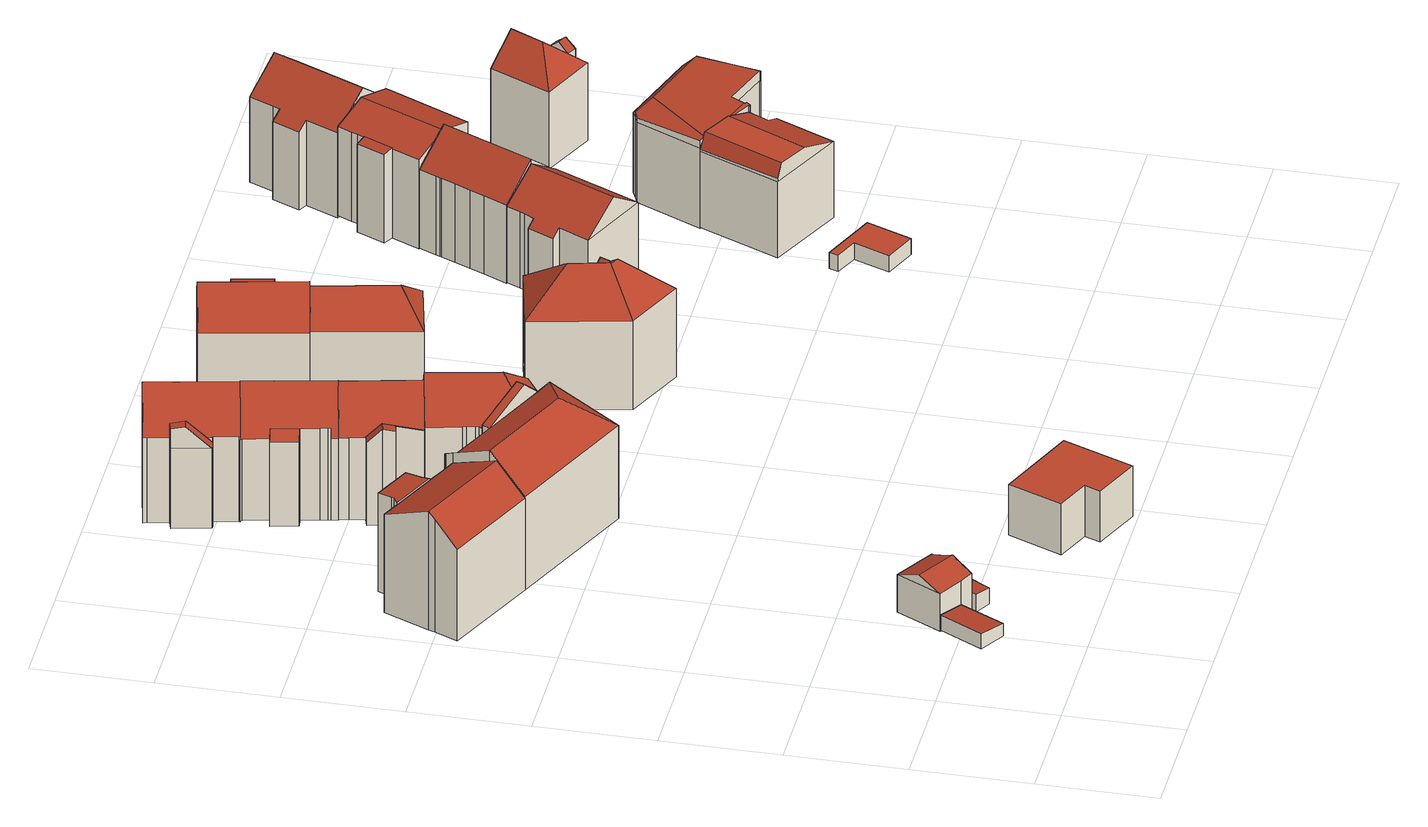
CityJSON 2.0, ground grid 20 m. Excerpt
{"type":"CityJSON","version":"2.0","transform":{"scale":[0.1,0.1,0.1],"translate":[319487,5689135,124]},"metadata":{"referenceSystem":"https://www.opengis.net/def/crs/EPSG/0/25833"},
"CityObjects":{
"building1":{"type":"Building","attributes":{"Dachtyp_tdc":"tdcPolyFlatRoof","Gemeindeschluessel":14713000,"Dachneigung":5.47,"QualitaetDacherkennung":76,"Geometrietyp2DReferenz":"3000","function":"31001_9998","roofType":"2100","measuredHeight":2.77},"geometry":[{"type":"MultiSurface","lod":"2","boundaries":[[[0,1,2,3]],[[1,4,5,2]],[[4,6,7,5]],[[6,0,3,7]],[[6,4,1,0]],[[3,2,5,7]]],"semantics":{"surfaces":[{"type":"WallSurface"},{"type":"RoofSurface"},{"type":"GroundSurface"}],"values":[0,0,0,0,1,2]}}]},
"building2":{"type":"Building","attributes":{"Dachtyp_tdc":"tdcFreeFormRoof","Gemeindeschluessel":14713000,"Dachneigung":21.59,"QualitaetDacherkennung":74,"Geometrietyp2DReferenz":"3000","function":"31001_9998","roofType":"5000","measuredHeight":8.68},"geometry":[{"type":"MultiSurface","lod":"2","boundaries":[[[8,9,10,11]],[[9,12,13,10]],[[12,14,15,13]],[[14,16,17,15]],[[16,18,19,17]],[[18,20,21,19]],[[20,22,23,21]],[[22,8,11,23]],[[9,8,24,25,12]],[[24,22,20,18,16,14,25]],[[8,22,24]],[[14,12,25]],[[11,10,13,15,17,19,21,23]]],"semantics":{"surfaces":[{"type":"WallSurface"},{"type":"RoofSurface"},{"type":"GroundSurface"}],"values":[0,0,0,0,0,0,0,0,1,1,0,0,2]}}]},
"building3":{"type":"Building","attributes":{"Dachtyp_tdc":"tdcPolyFlatRoof","Gemeindeschluessel":14713000,"Dachneigung":5.16,"QualitaetDacherkennung":63,"Geometrietyp2DReferenz":"3000","function":"31001_9998","roofType":"2100","measuredHeight":3.27},"geometry":[{"type":"MultiSurface","lod":"2","boundaries":[[[26,27,28,29]],[[27,30,31,28]],[[30,32,33,31]],[[32,34,35,33]],[[34,26,29,35]],[[34,32,30,27,26]],[[29,28,31,33,35]]],"semantics":{"surfaces":[{"type":"WallSurface"},{"type":"RoofSurface"},{"type":"GroundSurface"}],"values":[0,0,0,0,0,1,2]}}]},
"building4":{"type":"Building","attributes":{"Gemeindeschluessel":14713000,"Geometrietyp2DReferenz":"3000","function":"31001_9998","roofType":"9999"},"children":["building4-1","building4-2"]},
"building4-1":{"type":"BuildingPart","attributes":{"Dachtyp_tdc":"tdcPolyFlatRoof","Dachneigung":3.69,"QualitaetDacherkennung":36,"Geometrietyp2DReferenz":"3000","roofType":"2100","measuredHeight":18.47},"parents":["building4"],"geometry":[{"type":"MultiSurface","lod":"2","boundaries":[[[36,37,38,39,40]],[[37,41,42,38]],[[41,43,44,42]],[[43,45,46,44]],[[45,47,48,46]],[[47,49,50,51,48]],[[49,47,45,43,41,37,36]],[[39,38,42,44,46,48,51]],[[36,40,50,49]],[[40,39,51,50]]],"semantics":{"surfaces":[{"type":"WallSurface"},{"type":"RoofSurface"},{"type":"GroundSurface"},{"type":"ClosureSurface"}],"values":[0,0,0,0,0,0,1,2,0,3]}}]},
"building4-2":{"type":"BuildingPart","attributes":{"Dachtyp_tdc":"tdcGableRoof","Dachneigung":23.51,"QualitaetDacherkennung":34,"Geometrietyp2DReferenz":"3000","roofType":"3100","measuredHeight":21.86},"parents":["building4"],"geometry":[{"type":"MultiSurface","lod":"2","boundaries":[[[52,53,54,55]],[[53,56,57,54]],[[56,58,59,57]],[[58,40,39,59]],[[50,60,61,51]],[[60,62,63,61]],[[62,64,65,63]],[[64,66,67,65]],[[66,68,69,67]],[[68,52,55,69]],[[64,62,60,50,40,58,56,53]],[[53,52,68,66,64]],[[55,54,57,59,39,51,61,63,65,67,69]],[[51,39,40,50]]],"semantics":{"surfaces":[{"type":"WallSurface"},{"type":"RoofSurface"},{"type":"GroundSurface"},{"type":"ClosureSurface"}],"values":[0,0,0,0,0,0,0,0,0,0,1,1,2,3]}}]},
"building5":{"type":"Building","attributes":{"Dachtyp_tdc":"tdcPolyFlatRoof","Gemeindeschluessel":14713000,"Dachneigung":0,"QualitaetDacherkennung":76,"Geometrietyp2DReferenz":"3000","function":"31001_2000","roofType":"1000","measuredHeight":9.4},"geometry":[{"type":"MultiSurface","lod":"2","boundaries":[[[70,71,72,73]],[[71,74,75,72]],[[74,76,77,75]],[[76,78,79,77]],[[78,80,81,79]],[[80,70,73,81]],[[80,78,76,74,71,70]],[[73,72,75,77,79,81]]],"semantics":{"surfaces":[{"type":"WallSurface"},{"type":"RoofSurface"},{"type":"GroundSurface"}],"values":[0,0,0,0,0,0,1,2]}}]},
"building6":{"type":"Building","attributes":{"Gemeindeschluessel":14713000,"Geometrietyp2DReferenz":"3000","function":"31001_9998","roofType":"9999"},"children":["building6-1","building6-2","building6-3"]},
"building6-1":{"type":"BuildingPart","attributes":{"Dachtyp_tdc":"tdcGableRoof","Dachneigung":19.23,"QualitaetDacherkennung":31,"Geometrietyp2DReferenz":"3000","roofType":"3100","measuredHeight":23.53},"parents":["building6"],"geometry":[{"type":"MultiSurface","lod":"2","boundaries":[[[82,83,84,85]],[[83,86,87,88,84]],[[89,82,85,90]],[[91,92,93,94,95,96,97]],[[98,94,93,99,100]],[[101,98,100]],[[82,97,96,83]],[[89,91,97,82]],[[83,96,95,86]],[[85,84,88,102,103,104,90]],[[105,87,86]],[[106,107,101]],[[103,102,108,107,106]],[[102,88,87,105,108]],[[109,106,101,100]],[[109,104,103,106]],[[90,104,109,100,89]],[[86,95,94,98,101,107,110,105]],[[108,110,107]],[[105,110,108]],[[93,92,99]],[[99,92,91,89,100]]],"semantics":{"surfaces":[{"type":"WallSurface"},{"type":"RoofSurface"},{"type":"GroundSurface"},{"type":"ClosureSurface"}],"values":[0,0,0,1,1,0,0,0,0,2,0,0,3,3,0,3,3,0,3,3,0,3]}}]},
"building6-2":{"type":"BuildingPart","attributes":{"Dachtyp_tdc":"tdcHipAndGableRoof","Dachneigung":42.2,"QualitaetDacherkennung":42,"Geometrietyp2DReferenz":"3000","roofType":"5000","measuredHeight":23.36},"parents":["building6"],"geometry":[{"type":"MultiSurface","lod":"2","boundaries":[[[111,112,113,63]],[[112,114,115,113]],[[114,116,117,115]],[[116,118,119,117]],[[118,91,89,90,119]],[[120,104,100]],[[120,121,122,104]],[[121,123,67,122]],[[123,124,125,67]],[[124,111,63,125]],[[121,120,126]],[[120,99,92,91,118,116,114,112,111,124,126]],[[124,123,121,126]],[[63,113,115,117,119,90,104,122,67,125]],[[100,99,120]],[[100,104,90,89]],[[100,89,91,92,99]]],"semantics":{"surfaces":[{"type":"WallSurface"},{"type":"RoofSurface"},{"type":"GroundSurface"},{"type":"ClosureSurface"}],"values":[0,0,0,0,0,0,0,0,0,0,1,1,1,2,0,3,3]}}]},
"building6-3":{"type":"BuildingPart","attributes":{"Dachtyp_tdc":"tdcFreeFormRoof","Dachneigung":42.24,"QualitaetDacherkennung":58,"Geometrietyp2DReferenz":"3000","roofType":"5000","measuredHeight":23.28},"parents":["building6"],"geometry":[{"type":"MultiSurface","lod":"2","boundaries":[[[127,128,129,130]],[[128,131,132,129]],[[131,133,134,132]],[[133,135,136,134]],[[135,137,138,136]],[[137,139,140,138]],[[139,141,142,140]],[[141,143,144,142]],[[143,145,146,144]],[[145,147,148,146]],[[147,149,150,148]],[[149,151,152,150]],[[151,153,154,152]],[[153,155,156,154]],[[155,157,158,156]],[[157,159,160,158]],[[87,161,162,88]],[[161,127,130,162]],[[110,107,106,109,106,159,163]],[[159,157,155,153,151,149,147,145,143,141,139,137,163]],[[137,135,133,131,128,127,161,87,105,110,163]],[[130,129,132,134,136,138,140,142,144,146,148,150,152,154,156,158,160,103,104,103,102,88,162]],[[106,103,160,159]],[[109,104,103,106]],[[102,103,106,107,108]],[[108,107,110]],[[102,108,105,87,88]],[[105,108,110]]],"semantics":{"surfaces":[{"type":"WallSurface"},{"type":"RoofSurface"},{"type":"GroundSurface"},{"type":"ClosureSurface"}],"values":[0,0,0,0,0,0,0,0,0,0,0,0,0,0,0,0,0,0,1,1,1,2,0,3,3,3,3,3]}}]},
"building7":{"type":"Building","attributes":{"Gemeindeschluessel":14713000,"Geometrietyp2DReferenz":"3000","function":"31001_9998","roofType":"9999"},"children":["building7-1","building7-2"]},
"building7-1":{"type":"BuildingPart","attributes":{"Dachtyp_tdc":"tdcGableRoof","Dachneigung":44.71,"QualitaetDacherkennung":54,"Geometrietyp2DReferenz":"3000","roofType":"3100","measuredHeight":21.55},"parents":["building7"],"geometry":[{"type":"MultiSurface","lod":"2","boundaries":[[[164,165,166,167]],[[165,168,169,166]],[[168,170,171,169]],[[170,172,173,171]],[[172,174,175,173]],[[174,176,177,175]],[[176,178,179,177]],[[178,180,181,179]],[[180,182,183,181]],[[184,164,167,185]],[[180,178,176,174,172,170,168]],[[168,165,164,184,186,182,180]],[[167,166,169,171,173,175,177,179,181,183,187,185]],[[184,185,187,186]],[[186,187,183,182]]],"semantics":{"surfaces":[{"type":"WallSurface"},{"type":"RoofSurface"},{"type":"GroundSurface"},{"type":"ClosureSurface"}],"values":[0,0,0,0,0,0,0,0,0,0,1,1,2,3,3]}}]},
"building7-2":{"type":"BuildingPart","attributes":{"Dachtyp_tdc":"tdcGableRoof","Dachneigung":43.94,"QualitaetDacherkennung":62,"Geometrietyp2DReferenz":"3000","roofType":"3100","measuredHeight":17.75},"parents":["building7"],"geometry":[{"type":"MultiSurface","lod":"2","boundaries":[[[188,189,190,191]],[[189,192,193,190]],[[192,194,195,193]],[[194,196,184,185,195]],[[197,198,199,183,182]],[[198,188,191,199]],[[200,196,194,192]],[[192,189,188,198,197,200]],[[191,190,193,195,185,187,183,199]],[[186,184,196,200]],[[187,185,184,186]],[[197,182,186,200]],[[182,183,187,186]]],"semantics":{"surfaces":[{"type":"WallSurface"},{"type":"RoofSurface"},{"type":"GroundSurface"},{"type":"ClosureSurface"}],"values":[0,0,0,0,0,0,1,1,2,0,3,0,3]}}]},
"building8":{"type":"Building","attributes":{"Gemeindeschluessel":14713000,"Geometrietyp2DReferenz":"3000","function":"31001_9998","roofType":"9999"},"children":["building8-1","building8-2"]},
"building8-1":{"type":"BuildingPart","attributes":{"Dachtyp_tdc":"tdcPolyFlatRoof","Dachneigung":42.57,"QualitaetDacherkennung":47,"Geometrietyp2DReferenz":"3000","roofType":"2100","measuredHeight":17.04},"parents":["building8"],"geometry":[{"type":"MultiSurface","lod":"2","boundaries":[[[201,202,203]],[[201,204,205,202]],[[204,206,207,205]],[[206,208,209,207]],[[208,210,211,209]],[[210,212,213,211]],[[212,214,215,213]],[[214,216,217,218,215]],[[216,214,212,210,208,206,204,201]],[[202,205,207,209,211,213,215,218]],[[201,203,217,216]],[[203,202,218,217]]],"semantics":{"surfaces":[{"type":"WallSurface"},{"type":"RoofSurface"},{"type":"GroundSurface"},{"type":"ClosureSurface"}],"values":[0,0,0,0,0,0,0,0,1,2,0,3]}}]},
"building8-2":{"type":"BuildingPart","attributes":{"Dachtyp_tdc":"tdcGableRoof","Dachneigung":44.88,"QualitaetDacherkennung":78,"Geometrietyp2DReferenz":"3000","roofType":"3100","measuredHeight":21.63},"parents":["building8"],"geometry":[{"type":"MultiSurface","lod":"2","boundaries":[[[219,220,221,222]],[[220,223,224,221]],[[223,170,171,224]],[[170,225,169,171]],[[225,226,166,169]],[[226,203,202,166]],[[217,227,228,218]],[[227,229,230,228]],[[229,231,232,230]],[[231,233,234,232]],[[233,235,236,234]],[[235,237,238,236]],[[237,219,222,238]],[[233,231,229,227,217,203,226,225]],[[225,170,223,220,219,237,235,233]],[[222,221,224,171,169,166,202,218,228,230,232,234,236,238]],[[217,218,202,203]]],"semantics":{"surfaces":[{"type":"WallSurface"},{"type":"RoofSurface"},{"type":"GroundSurface"},{"type":"ClosureSurface"}],"values":[0,0,0,0,0,0,0,0,0,0,0,0,0,1,1,2,3]}}]},
"building9":{"type":"Building","attributes":{"Gemeindeschluessel":14713000,"Geometrietyp2DReferenz":"3000","function":"31001_9998","roofType":"9999"},"children":["building9-1","building9-2"]},
"building9-1":{"type":"BuildingPart","attributes":{"Dachtyp_tdc":"tdcGableRoof","Dachneigung":43.73,"QualitaetDacherkennung":47,"Geometrietyp2DReferenz":"3000","roofType":"3100","measuredHeight":18.84},"parents":["building9"],"geometry":[{"type":"MultiSurface","lod":"2","boundaries":[[[239,240,241,242]],[[243,244,245,246]],[[244,247,248,245]],[[247,239,242,248]],[[249,250,247,244,243,251]],[[252,250,249,253]],[[239,252,253,254,240]],[[247,250,252,239]],[[242,241,246,245,248]],[[246,241,240,243]],[[254,253,249,251]],[[240,254,251,243]]],"semantics":{"surfaces":[{"type":"WallSurface"},{"type":"RoofSurface"},{"type":"GroundSurface"},{"type":"ClosureSurface"}],"values":[0,0,0,0,1,1,0,0,2,3,0,3]}}]},
"building9-2":{"type":"BuildingPart","attributes":{"Dachtyp_tdc":"tdcGableRoof","Dachneigung":41.8,"QualitaetDacherkennung":56,"Geometrietyp2DReferenz":"3000","roofType":"3100","measuredHeight":21.7},"parents":["building9"],"geometry":[{"type":"MultiSurface","lod":"2","boundaries":[[[255,256,257,258]],[[256,259,260,257]],[[259,261,262,260]],[[261,263,264,262]],[[263,265,266,264]],[[265,267,243,246,266]],[[254,268,269,241,240]],[[268,270,271,269]],[[270,272,273,271]],[[272,274,275,273]],[[274,276,277,275]],[[276,278,279,277]],[[278,280,281,279]],[[280,255,258,281]],[[276,274,272,270,268,254,251,267,265,263,261,259]],[[259,256,255,280,278,276]],[[258,257,260,262,264,266,246,241,269,271,273,275,277,279,281]],[[251,243,267]],[[240,241,246,243]],[[254,240,243,251]]],"semantics":{"surfaces":[{"type":"WallSurface"},{"type":"RoofSurface"},{"type":"GroundSurface"},{"type":"ClosureSurface"}],"values":[0,0,0,0,0,0,0,0,0,0,0,0,0,0,1,1,2,0,3,3]}}]},
"building10":{"type":"Building","attributes":{"Dachtyp_tdc":"tdcFreeFormRoof","Gemeindeschluessel":14713000,"Dachneigung":44.42,"QualitaetDacherkennung":36,"Geometrietyp2DReferenz":"3000","function":"31001_9998","roofType":"5000","measuredHeight":22.89},"geometry":[{"type":"MultiSurface","lod":"2","boundaries":[[[282,283,284,285]],[[283,286,287,284]],[[286,288,289,287]],[[288,290,291,289]],[[290,292,293,291]],[[292,294,295,293]],[[294,296,297,295]],[[296,298,299,297]],[[298,300,301,299]],[[300,302,303,301]],[[302,304,305,303]],[[304,306,307,305]],[[306,308,309,307]],[[308,310,311,309]],[[310,312,313,311]],[[312,314,315,313]],[[314,282,285,315]],[[316,317,318,314,312]],[[319,320,316,312,310]],[[319,310,308]],[[320,319,308,306]],[[317,316,320,306,304]],[[321,322,318,317,304,302]],[[323,324,325,326,321,302,300]],[[323,300,298]],[[327,324,323,298,296]],[[327,296,294]],[[325,324,327,294,292]],[[328,290,288]],[[328,292,290]],[[328,325,292]],[[325,328,326]],[[328,288,286]],[[329,322,321,326,328,286,283]],[[329,283,282]],[[318,322,329,282,314]],[[285,284,287,289,291,293,295,297,299,301,303,305,307,309,311,313,315]]],"semantics":{"surfaces":[{"type":"WallSurface"},{"type":"RoofSurface"},{"type":"GroundSurface"}],"values":[0,0,0,0,0,0,0,0,0,0,0,0,0,0,0,0,0,1,1,0,1,1,1,1,1,1,1,1,1,1,1,1,1,1,1,1,2]}}]},
"building11":{"type":"Building","attributes":{"Dachtyp_tdc":"tdcFreeFormRoof","Gemeindeschluessel":14713000,"Dachneigung":40.03,"QualitaetDacherkennung":51,"Geometrietyp2DReferenz":"3000","function":"31001_9998","roofType":"5000","measuredHeight":19.99},"geometry":[{"type":"MultiSurface","lod":"2","boundaries":[[[330,331,332,333]],[[331,334,335,332]],[[334,336,337,335]],[[336,338,339,337]],[[338,340,341,339]],[[340,342,343,341]],[[342,344,345,343]],[[344,346,347,345]],[[346,348,349,347]],[[348,350,351,349]],[[350,330,333,351]],[[346,344,352]],[[344,342,340,338,336,334,331,330,350,352]],[[350,348,346,352]],[[333,332,335,337,339,341,343,345,347,349,351]]],"semantics":{"surfaces":[{"type":"WallSurface"},{"type":"RoofSurface"},{"type":"GroundSurface"}],"values":[0,0,0,0,0,0,0,0,0,0,0,1,1,1,2]}}]},
"building12":{"type":"Building","attributes":{"Gemeindeschluessel":14713000,"Geometrietyp2DReferenz":"3000","function":"31001_9998","roofType":"9999"},"children":["building12-1","building12-2"]},
"building12-1":{"type":"BuildingPart","attributes":{"Dachtyp_tdc":"tdcPolyFlatRoof","Dachneigung":6.13,"QualitaetDacherkennung":74,"Geometrietyp2DReferenz":"3000","roofType":"2100","measuredHeight":15.66},"parents":["building12"],"geometry":[{"type":"MultiSurface","lod":"2","boundaries":[[[353,354,355,356]],[[354,357,358,355]],[[357,359,360,358]],[[359,361,362,360]],[[361,363,364,362]],[[363,365,366,364]],[[365,367,368,366]],[[367,369,370,368]],[[369,371,372,370]],[[371,373,374,375,372]],[[376,353,356,377,378]],[[376,373,371,369,367,365,363,361,359,357,354,353]],[[356,355,358,360,362,364,366,368,370,372,375,377]],[[378,374,373,376]],[[378,377,375,374]]],"semantics":{"surfaces":[{"type":"WallSurface"},{"type":"RoofSurface"},{"type":"GroundSurface"},{"type":"ClosureSurface"}],"values":[0,0,0,0,0,0,0,0,0,0,0,1,2,0,3]}}]},
"building12-2":{"type":"BuildingPart","attributes":{"Dachtyp_tdc":"tdcGableRoof","Dachneigung":40.47,"QualitaetDacherkennung":89,"Geometrietyp2DReferenz":"3000","roofType":"3100","measuredHeight":20.78},"parents":["building12"],"geometry":[{"type":"MultiSurface","lod":"2","boundaries":[[[379,380,381,382]],[[380,383,356,381]],[[383,378,377,356]],[[374,384,385,375]],[[384,386,387,385]],[[386,388,389,387]],[[388,390,391,389]],[[390,392,393,391]],[[392,379,382,393]],[[388,386,384,374,378,383,380,379]],[[379,392,390,388]],[[382,381,356,377,375,385,387,389,391,393]],[[374,375,377,378]]],"semantics":{"surfaces":[{"type":"WallSurface"},{"type":"RoofSurface"},{"type":"GroundSurface"},{"type":"ClosureSurface"}],"values":[0,0,0,0,0,0,0,0,0,1,1,2,3]}}]},
"building13":{"type":"Building","attributes":{"Dachtyp_tdc":"tdcFreeFormRoof","Gemeindeschluessel":14713000,"Dachneigung":35.85,"QualitaetDacherkennung":53,"Geometrietyp2DReferenz":"3000","function":"31001_9998","roofType":"5000","measuredHeight":18.74},"geometry":[{"type":"MultiSurface","lod":"2","boundaries":[[[394,395,396,397]],[[395,398,399,396]],[[398,400,401,399]],[[400,402,403,401]],[[402,404,405,403]],[[404,406,407,405]],[[406,408,409,407]],[[408,410,411,409]],[[410,412,413,411]],[[412,394,397,413]],[[412,410,414,415]],[[415,414,408,406,404,402,400,398,395,394]],[[410,408,414]],[[394,412,415]],[[397,396,399,401,403,405,407,409,411,413]]],"semantics":{"surfaces":[{"type":"WallSurface"},{"type":"RoofSurface"},{"type":"GroundSurface"}],"values":[0,0,0,0,0,0,0,0,0,0,1,1,0,0,2]}}]},
"building14":{"type":"Building","attributes":{"Dachtyp_tdc":"tdcPolyFlatRoof","Gemeindeschluessel":14713000,"Dachneigung":0,"QualitaetDacherkennung":77,"Geometrietyp2DReferenz":"3000","function":"31001_9998","roofType":"1000","measuredHeight":2.92},"geometry":[{"type":"MultiSurface","lod":"2","boundaries":[[[416,417,418,419]],[[417,420,421,418]],[[420,422,423,421]],[[422,424,425,423]],[[424,426,427,425]],[[426,416,419,427]],[[426,424,422,420,417,416]],[[419,418,421,423,425,427]]],"semantics":{"surfaces":[{"type":"WallSurface"},{"type":"RoofSurface"},{"type":"GroundSurface"}],"values":[0,0,0,0,0,0,1,2]}}]},
"building15":{"type":"Building","attributes":{"Gemeindeschluessel":14713000,"Dachtyp_tdc":"tdcFreeFormRoof","Dachneigung":39.23,"QualitaetDacherkennung":55,"Geometrietyp2DReferenz":"3000","function":"31001_9998","roofType":"5000","measuredHeight":19.7},"geometry":[{"type":"MultiSurface","lod":"2","boundaries":[[[428,429,430,431]],[[429,432,433,430]],[[432,434,435,433]],[[434,436,437,435]],[[436,438,439,437]],[[438,440,441,439]],[[440,442,443,441]],[[442,444,445,443]],[[444,446,447,445]],[[446,448,449,447]],[[448,450,451,449]],[[450,452,453,451]],[[452,454,455,453]],[[454,456,457,455]],[[456,458,459,457]],[[458,428,431,459]],[[454,452,450,448,446,444,442,440,438,436]],[[436,434,432,429,428,458,456,454]],[[431,430,433,435,437,439,441,443,445,447,449,451,453,455,457,459]]],"semantics":{"surfaces":[{"type":"WallSurface"},{"type":"RoofSurface"},{"type":"GroundSurface"}],"values":[0,0,0,0,0,0,0,0,0,0,0,0,0,0,0,0,1,1,2]}}]},
"building16":{"type":"Building","attributes":{"Dachtyp_tdc":"tdcFreeFormRoof","Gemeindeschluessel":14713000,"Dachneigung":20.7,"QualitaetDacherkennung":44,"Geometrietyp2DReferenz":"3000","function":"31001_9998","roofType":"5000","measuredHeight":17.17},"geometry":[{"type":"MultiSurface","lod":"2","boundaries":[[[460,461,462,463]],[[461,464,465,462]],[[464,466,467,465]],[[466,468,469,467]],[[468,470,471,469]],[[470,472,473,471]],[[472,474,475,473]],[[474,476,477,475]],[[476,460,463,477]],[[478,479,480,464,461,481]],[[482,483,484,485]],[[486,482,485,480,479]],[[472,486,479,474]],[[470,482,486,472]],[[466,484,483,468]],[[464,480,485,484,466]],[[468,483,482,470]],[[460,481,461]],[[476,478,481,460]],[[474,479,478,476]],[[463,462,465,467,469,471,473,475,477]]],"semantics":{"surfaces":[{"type":"WallSurface"},{"type":"RoofSurface"},{"type":"GroundSurface"}],"values":[0,0,0,0,0,0,0,0,0,1,1,1,0,0,0,0,0,0,0,0,2]}}]},
"building17":{"type":"Building","attributes":{"Gemeindeschluessel":14713000,"Geometrietyp2DReferenz":"3000","function":"31001_9998","roofType":"9999"},"children":["building17-1","building17-2"]},
"building17-1":{"type":"BuildingPart","attributes":{"Dachtyp_tdc":"tdcGableRoof","Dachneigung":15.29,"QualitaetDacherkennung":34,"Geometrietyp2DReferenz":"3000","roofType":"3100","measuredHeight":18.79},"parents":["building17"],"geometry":[{"type":"MultiSurface","lod":"2","boundaries":[[[487,488,489,490]],[[488,491,492,489]],[[491,493,494,492]],[[493,495,496,494]],[[495,497,498,496]],[[497,499,500,498]],[[499,501,502,500]],[[501,503,504,502]],[[503,505,506,504]],[[501,499,497,495]],[[495,493,491,488,487,505,503,501]],[[490,489,492,494,496,498,500,502,504,506]],[[487,490,506,505]]],"semantics":{"surfaces":[{"type":"WallSurface"},{"type":"RoofSurface"},{"type":"GroundSurface"},{"type":"ClosureSurface"}],"values":[0,0,0,0,0,0,0,0,0,1,1,2,3]}}]},
"building17-2":{"type":"BuildingPart","attributes":{"Dachtyp_tdc":"tdcPolyFlatRoof","Dachneigung":11.16,"QualitaetDacherkennung":47,"Geometrietyp2DReferenz":"3000","roofType":"2100","measuredHeight":16.69},"parents":["building17"],"geometry":[{"type":"MultiSurface","lod":"2","boundaries":[[[507,508,487,490,509]],[[510,506,505]],[[510,511,512,506]],[[511,507,509,512]],[[511,510,508,507]],[[509,490,506,512]],[[505,487,508,510]],[[505,506,490,487]]],"semantics":{"surfaces":[{"type":"WallSurface"},{"type":"RoofSurface"},{"type":"GroundSurface"},{"type":"ClosureSurface"}],"values":[0,0,0,0,1,2,0,3]}}]},
"building18":{"type":"Building","attributes":{"Dachtyp_tdc":"tdcFreeFormRoof","Gemeindeschluessel":14713000,"Dachneigung":2.94,"QualitaetDacherkennung":50,"Geometrietyp2DReferenz":"3000","function":"31001_9998","roofType":"5000","measuredHeight":17.11},"geometry":[{"type":"MultiSurface","lod":"2","boundaries":[[[513,514,515,516]],[[514,517,518,515]],[[517,519,520,518]],[[519,521,522,520]],[[521,523,524,522]],[[523,525,526,524]],[[525,527,528,526]],[[527,529,530,528]],[[529,531,532,530]],[[531,533,534,532]],[[533,535,536,534]],[[535,537,538,536]],[[537,539,540,538]],[[539,541,542,540]],[[541,513,516,542]],[[543,525,523,544,545,546]],[[543,546,547,548,549]],[[550,551,552,553,554,555]],[[556,557,558,545,544]],[[558,559,553,552,560,547,546,545]],[[531,547,560,533]],[[533,560,552,551,535]],[[513,553,559,514]],[[514,559,558,557,517]],[[517,557,556,519]],[[519,556,544,521]],[[537,550,555,539]],[[539,555,554,541]],[[541,554,553,513]],[[535,551,550,537]],[[525,543,549,527]],[[527,549,548,529]],[[529,548,547,531]],[[521,544,523]],[[516,515,518,520,522,524,526,528,530,532,534,536,538,540,542]]],"semantics":{"surfaces":[{"type":"WallSurface"},{"type":"RoofSurface"},{"type":"GroundSurface"}],"values":[0,0,0,0,0,0,0,0,0,0,0,0,0,0,0,1,1,1,1,1,0,0,0,0,0,0,0,0,0,0,0,0,0,0,2]}}]},
"building19":{"type":"Building","attributes":{"Dachtyp_tdc":"tdcFreeFormRoof","Gemeindeschluessel":14713000,"Dachneigung":37.31,"QualitaetDacherkennung":76,"Geometrietyp2DReferenz":"3000","function":"31001_9998","roofType":"5000","measuredHeight":20.68},"geometry":[{"type":"MultiSurface","lod":"2","boundaries":[[[561,562,563,564]],[[562,565,566,563]],[[565,567,568,566]],[[567,569,570,568]],[[569,571,572,570]],[[571,573,574,572]],[[573,575,576,574]],[[575,577,578,576]],[[577,561,564,578]],[[565,562,579,580]],[[580,579,561,577,575,573,571,569,567]],[[567,565,580]],[[562,561,579]],[[564,563,566,568,570,572,574,576,578]]],"semantics":{"surfaces":[{"type":"WallSurface"},{"type":"RoofSurface"},{"type":"GroundSurface"}],"values":[0,0,0,0,0,0,0,0,0,1,1,0,0,2]}}]},
"building20":{"type":"Building","attributes":{"Gemeindeschluessel":14713000,"Geometrietyp2DReferenz":"3000","function":"31001_9998","roofType":"9999"},"children":["building20-1","building20-2"]},
"building20-1":{"type":"BuildingPart","attributes":{"Dachtyp_tdc":"tdcHipAndGableRoof","Dachneigung":40.96,"QualitaetDacherkennung":60,"Geometrietyp2DReferenz":"3000","roofType":"5000","measuredHeight":18.76},"parents":["building20"],"geometry":[{"type":"MultiSurface","lod":"2","boundaries":[[[581,582,583,584]],[[582,585,586,583]],[[585,587,588,586]],[[587,589,590,588]],[[589,591,592,590]],[[591,593,594,592]],[[595,596,597,598]],[[596,599,600,597]],[[599,601,602,600]],[[601,603,604,602]],[[603,581,584,604]],[[599,596,605]],[[596,595,606,593,591,589,587,585,582,581,603,605]],[[603,601,599,605]],[[584,583,586,588,590,592,594,598,597,600,602,604]],[[598,594,593,606,595]]],"semantics":{"surfaces":[{"type":"WallSurface"},{"type":"RoofSurface"},{"type":"GroundSurface"},{"type":"ClosureSurface"}],"values":[0,0,0,0,0,0,0,0,0,0,0,1,1,1,2,3]}}]},
"building20-2":{"type":"BuildingPart","attributes":{"Dachtyp_tdc":"tdcGableRoof","Dachneigung":39.73,"QualitaetDacherkennung":42,"Geometrietyp2DReferenz":"3000","roofType":"3100","measuredHeight":15.9},"parents":["building20"],"geometry":[{"type":"MultiSurface","lod":"2","boundaries":[[[593,607,608,594]],[[607,609,610,608]],[[609,595,598,610]],[[609,607,611]],[[593,606,595,612]],[[607,593,612,611]],[[595,609,611,612]],[[594,608,610,598]],[[593,594,598,595,606]]],"semantics":{"surfaces":[{"type":"WallSurface"},{"type":"RoofSurface"},{"type":"GroundSurface"},{"type":"ClosureSurface"}],"values":[0,0,0,0,0,1,1,2,3]}}]}
},
"vertices":[
[178,230,51],[221,206,46],[221,206,23],[178,230,23],[182,131,46],[182,131,23],[138,157,51],[138,157,23],
[244,194,91],[221,206,90],[221,206,20],[244,194,20],[178,230,90],[178,230,20],[219,307,90],[219,307,20],[287,267,90],[287,267,20],[285,265,91],[285,265,20],[269,237,103],[269,237,20],[265,230,107],[265,230,20],[265,229,107],[199,268,107],
[240,186,56],[244,194,56],[244,194,23],[240,186,23],[265,230,56],[265,230,23],[292,214,53],[292,214,23],[267,171,53],[267,171,23],
[95,1076,198],[110,1085,197],[110,1085,13],[95,1076,13],[95,1076,195],[111,1088,197],[111,1088,13],[121,1112,195],[121,1112,13],[188,1082,195],[188,1082,13],[177,1055,197],[177,1055,13],[174,1041,198],[174,1041,195],[174,1041,13],
[25,1002,222],[30,1012,232],[30,1012,13],[25,1002,13],[64,1090,195],[64,1090,13],[67,1089,195],[67,1089,13],[202,1028,195],[202,1028,13],[230,1016,195],[230,1016,13],[195,939,232],[195,939,13],[173,889,182],[173,889,13],[7,962,182],[7,962,13],
[479,39,115],[490,66,115],[490,66,21],[479,39,21],[431,91,115],[431,91,21],[469,183,115],[469,183,21],[610,125,115],[610,125,21],[561,5,115],[561,5,21],
[314,987,187],[334,978,187],[334,978,13],[314,987,13],[346,973,187],[346,973,174],[346,973,13],[307,974,187],[307,974,13],[307,974,216],[308,973,216],[392,936,248],[398,950,248],[346,973,228],[334,978,224],[314,987,216],[460,923,188],[424,922,217],[454,909,187],[460,923,187],[400,950,13],[460,923,13],[454,909,13],[361,966,187],[460,923,183],[454,926,187],[400,950,187],[454,909,169],[400,950,219],
[230,1016,213],[235,1028,207],[235,1028,13],[236,1030,206],[236,1030,13],[238,1029,206],[238,1029,13],[229,1008,216],[229,1008,13],[454,909,217],[402,789,186],[402,789,13],[173,889,185],[200,951,246],[200,951,13],[369,877,246],
[351,1006,186],[348,1019,186],[348,1019,13],[351,1006,13],[347,1025,186],[347,1025,13],[334,1083,185],[334,1083,13],[341,1084,192],[341,1084,13],[397,1097,246],[397,1097,13],[460,1112,187],[460,1112,13],[482,1007,187],[482,1007,13],[485,1007,184],[485,1007,13],[487,1000,184],[487,1000,13],[484,1000,187],[484,1000,13],[487,985,187],[487,985,13],[482,972,194],[482,972,13],[484,970,193],[484,970,13],[481,965,196],[481,965,13],[479,966,198],[479,966,13],[471,948,208],[471,948,13],[352,1000,186],[352,1000,13],[423,977,246],
[316,1200,162],[312,1215,162],[312,1215,11],[316,1200,11],[376,1229,226],[376,1229,11],[431,1241,162],[431,1241,11],[445,1179,162],[445,1179,11],[448,1180,158],[448,1180,11],[462,1112,159],[462,1112,11],[460,1112,163],[460,1112,11],[406,1099,226],[406,1099,11],[343,1085,163],[343,1085,11],[322,1174,162],[322,1174,11],[328,1149,162],[328,1149,11],
[330,1128,184],[316,1125,184],[316,1125,11],[330,1128,11],[311,1145,188],[311,1145,11],[305,1169,164],[305,1169,11],[322,1174,164],[343,1085,175],[341,1084,175],[341,1084,11],[328,1149,188],
[309,1227,181],[309,1227,11],[309,1227,161],[308,1231,181],[308,1231,11],[305,1243,181],[305,1243,11],[298,1274,180],[298,1274,11],[282,1271,166],[282,1271,11],[272,1316,166],[272,1316,11],[275,1317,168],[275,1317,11],[288,1319,181],[288,1319,161],[288,1319,11],
[409,1354,157],[420,1306,157],[420,1306,11],[409,1354,11],[416,1305,162],[416,1305,11],[376,1229,227],[312,1215,161],[289,1320,162],[289,1320,11],[279,1361,161],[279,1361,11],[278,1364,161],[278,1364,11],[343,1378,227],[343,1378,11],[397,1390,161],[397,1390,11],[406,1354,161],[406,1354,11],
[237,1466,157],[253,1471,157],[253,1471,9],[237,1466,9],[268,1406,157],[254,1403,157],[254,1403,9],[268,1406,9],[251,1403,157],[251,1403,9],[259,1447,197],[242,1443,197],[266,1415,166],[237,1466,193],[253,1471,193],[253,1471,166],
[379,1472,160],[397,1390,160],[397,1390,9],[379,1472,9],[343,1378,226],[343,1378,9],[278,1364,166],[278,1364,9],[278,1366,166],[278,1366,9],[269,1406,166],[269,1406,9],[268,1406,166],[254,1471,166],[254,1471,9],[246,1505,166],[246,1505,9],[244,1512,166],[244,1512,9],[261,1516,181],[261,1516,9],[310,1527,226],[310,1527,9],[368,1539,155],[368,1539,9],[383,1473,155],[383,1473,9],
[670,994,180],[672,995,180],[672,995,16],[670,994,16],[800,1024,180],[800,1024,16],[800,1022,180],[800,1022,16],[812,976,180],[812,976,16],[816,959,180],[816,959,16],[825,956,180],[825,956,16],[829,955,180],[829,955,16],[834,935,180],[834,935,16],[834,934,180],[834,934,16],[823,925,180],[823,925,16],[824,922,180],[824,922,16],[835,917,180],[835,917,16],[837,920,180],[837,920,16],[867,907,180],[867,907,16],[813,784,180],[813,784,16],[708,830,180],[708,830,16],[780,870,244],[768,875,244],[766,878,245],[852,913,196],[842,894,198],[753,949,241],[750,944,245],[832,935,182],[814,941,198],[792,936,208],[754,949,241],[823,950,187],[798,1020,183],[673,993,182],
[720,1348,155],[721,1345,155],[721,1345,13],[720,1348,13],[709,1342,165],[709,1342,13],[716,1314,165],[716,1314,13],[718,1305,165],[718,1305,13],[720,1293,165],[720,1293,13],[724,1278,165],[724,1278,13],[748,1173,165],[748,1173,13],[635,1147,165],[635,1147,13],[596,1320,165],[596,1320,13],[652,1332,213],[652,1332,13],[684,1194,213],
[687,1495,167],[691,1476,167],[691,1476,10],[687,1495,10],[692,1472,167],[692,1472,10],[699,1468,166],[699,1468,10],[708,1470,165],[708,1470,10],[719,1472,164],[719,1472,10],[721,1472,164],[721,1472,10],[735,1406,164],[735,1406,10],[723,1404,165],[723,1404,10],[715,1402,166],[715,1402,10],[710,1394,167],[710,1394,165],[710,1394,10],[686,1495,167],[686,1495,10],[686,1495,165],
[620,1505,218],[681,1518,165],[681,1518,10],[620,1505,10],[687,1495,165],[715,1371,165],[715,1371,10],[720,1348,165],[720,1348,10],[658,1334,218],[658,1334,10],[596,1320,163],[596,1320,10],[558,1491,164],[558,1491,10],
[957,954,155],[981,1005,156],[981,1005,15],[957,954,15],[967,1012,144],[967,1012,15],[988,1056,144],[988,1056,15],[1002,1050,155],[1002,1050,15],[1010,1066,156],[1010,1066,15],[1014,1074,156],[1014,1074,15],[1025,1098,156],[1025,1098,15],[1140,1044,160],[1140,1044,15],[1072,899,160],[1072,899,15],[1083,1071,202],[1016,926,202],
[1172,521,48],[1197,582,48],[1197,582,18],[1172,521,18],[1157,599,48],[1157,599,18],[1163,614,48],[1163,614,18],[1259,574,48],[1259,574,18],[1228,498,48],[1228,498,18],
[1181,1126,156],[1170,1103,156],[1170,1103,13],[1181,1126,13],[1168,1104,158],[1168,1104,13],[1140,1044,158],[1140,1044,13],[1083,1071,210],[1083,1071,13],[1025,1098,158],[1025,1098,13],[1044,1138,158],[1044,1138,13],[1055,1162,158],[1055,1162,13],[1068,1189,158],[1068,1189,13],[1079,1213,158],[1079,1213,13],[1080,1215,158],[1080,1215,13],[1083,1222,158],[1083,1222,13],[1097,1252,158],[1097,1252,13],[1154,1225,210],[1154,1225,13],[1211,1199,158],[1211,1199,13],[1178,1127,158],[1178,1127,13],
[1338,748,157],[1357,739,157],[1357,739,16],[1338,748,16],[1310,638,157],[1310,638,16],[1179,700,157],[1179,700,16],[1240,836,157],[1240,836,16],[1251,831,157],[1251,831,16],[1252,830,157],[1252,830,16],[1305,805,157],[1305,805,16],[1353,782,157],[1353,782,16],[1353,782,165],[1305,805,185],[1242,670,185],[1338,748,164],[1251,831,187],[1240,836,160],[1179,700,163],[1188,695,187],[1252,830,187],
[1142,1349,176],[1148,1361,176],[1148,1361,11],[1142,1349,11],[1152,1371,176],[1152,1371,11],[1164,1396,176],[1164,1396,11],[1220,1370,199],[1220,1370,11],[1279,1343,181],[1279,1343,11],[1211,1199,181],[1211,1199,11],[1153,1226,199],[1153,1226,11],[1097,1252,176],[1097,1252,11],[1119,1300,176],[1119,1300,11],
[1125,1357,174],[1142,1349,178],[1125,1357,11],[1119,1300,178],[1102,1309,174],[1102,1309,11],
[1293,811,162],[1277,818,162],[1277,818,14],[1293,811,14],[1240,836,162],[1240,836,14],[1293,947,162],[1293,947,14],[1305,952,162],[1305,952,14],[1320,959,162],[1320,959,14],[1465,912,162],[1465,912,14],[1459,788,162],[1459,788,14],[1452,784,162],[1452,784,14],[1449,785,162],[1449,785,14],[1367,812,162],[1367,812,14],[1355,789,162],[1355,789,14],[1359,787,162],[1359,787,14],[1356,781,162],[1356,781,14],[1353,782,162],[1353,782,14],[1463,889,184],[1305,952,173],[1332,930,186],[1462,888,186],[1449,785,180],[1452,784,178],[1459,788,174],[1359,787,179],[1355,789,179],[1356,790,179],[1293,811,179],[1353,782,177],[1356,781,177],[1293,947,170],[1240,836,176],[1249,831,179],[1277,818,179],[1367,812,180],
[1236,1551,165],[1350,1498,165],[1350,1498,7],[1236,1551,7],[1279,1343,165],[1279,1343,7],[1164,1396,164],[1164,1396,7],[1189,1451,164],[1189,1451,7],[1173,1459,151],[1173,1459,7],[1195,1506,151],[1195,1506,7],[1211,1498,165],[1211,1498,7],[1217,1510,165],[1217,1510,7],[1294,1524,214],[1223,1369,214],
[1506,1162,153],[1504,1158,153],[1504,1158,10],[1506,1162,10],[1503,1159,154],[1503,1159,10],[1501,1155,155],[1501,1155,10],[1496,1145,155],[1496,1145,10],[1489,1131,155],[1489,1131,10],[1490,1130,153],[1490,1130,10],[1474,1096,154],[1456,1060,154],[1456,1060,10],[1474,1096,10],[1364,1102,152],[1364,1102,10],[1412,1205,152],[1412,1205,10],[1461,1183,198],[1461,1183,10],[1434,1127,198],[1481,1110,154],
[1508,1121,153],[1508,1121,10],[1492,1087,154],[1492,1087,10],[1499,1104,169],[1482,1112,169]
]}
